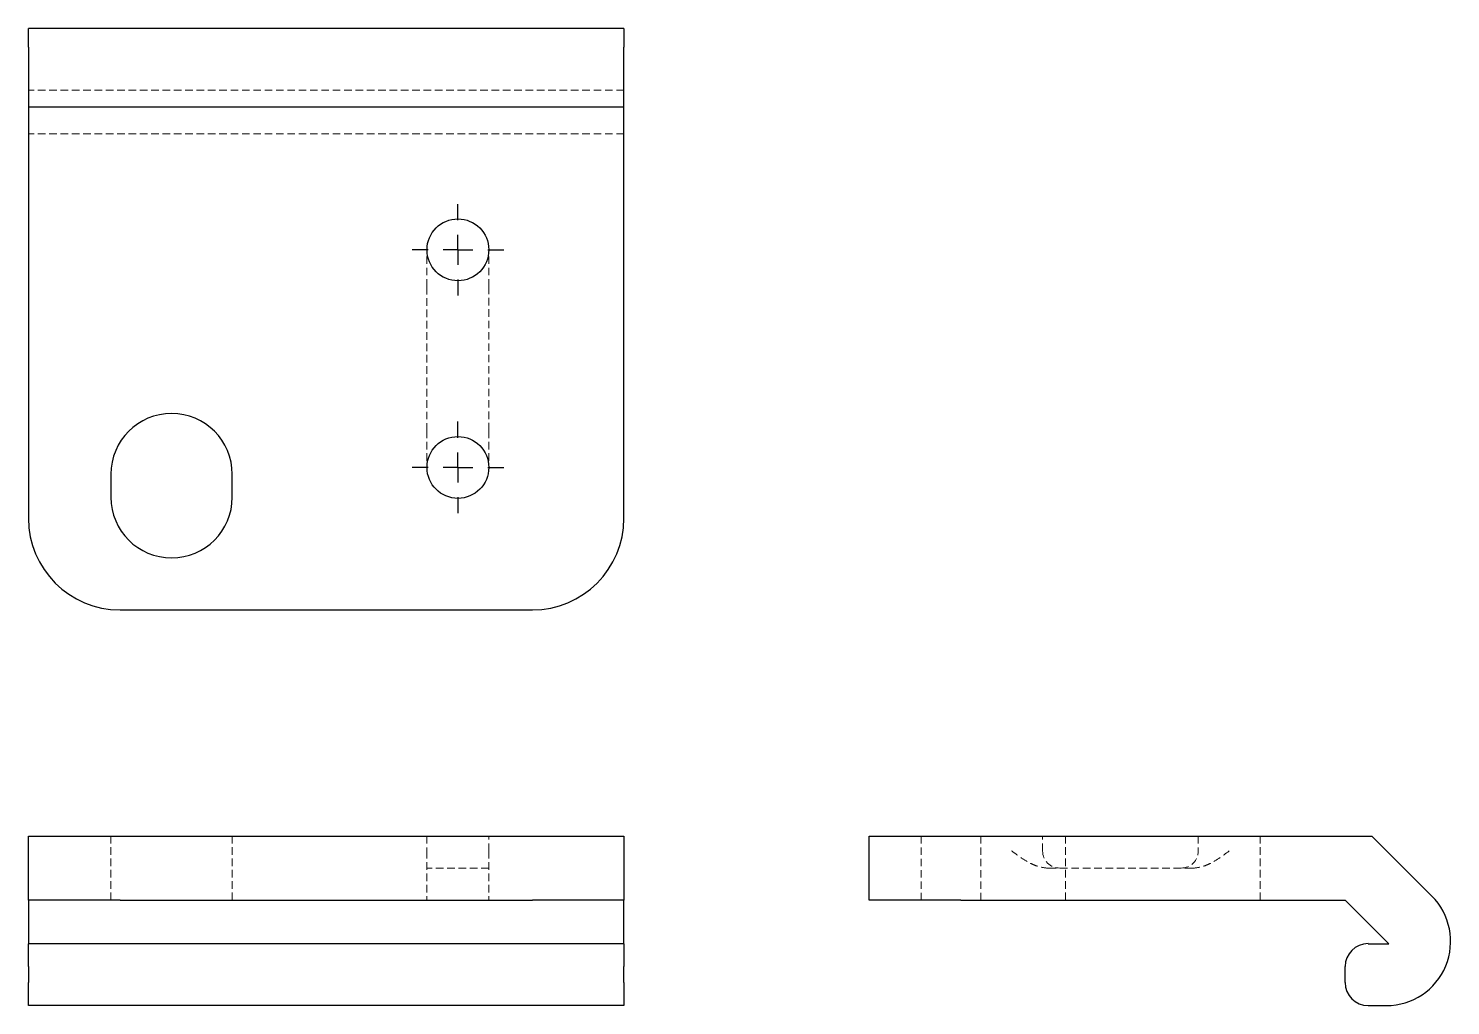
# Model space of a CAD drawing. Header units: millimetres. Extents: x 33 to 272, y 43 to 207.
import ezdxf

# ---------------------------------------------------------------- set-up
doc = ezdxf.new("R2010")
doc.units = ezdxf.units.MM
doc.linetypes.add('HIDDEN', pattern=[1.905, 1.27, -0.635])
doc.layers.add('10', color=7, linetype='Continuous')

# ---------------------------------------------------------------- blocks, each defined once
blk = doc.blocks.new('SW_CENTERMARKSYMBOL_0')
at = {"layer": '10', "color": 0}
for p, q in [((0, 5), (0, 7.69)), ((0, 0), (0, 2.5)), ((-5, 0), (-7.69, 0)), ((0, 0), (-2.5, 0)), ((0, 0), (0, -2.5)), ((0, 0), (2.5, 0)), ((5, 0), (7.69, 0)), ((0, -5), (0, -7.69))]:
    blk.add_line(p, q, dxfattribs=at)
blk = doc.blocks.new('SW_CENTERMARKSYMBOL_1')
at = {"layer": '10', "color": 0}
for p, q in [((0, 5), (0, 7.69)), ((0, 0), (0, 2.5)), ((-5, 0), (-7.69, 0)), ((0, 0), (-2.5, 0)), ((0, 0), (0, -2.5)), ((0, 0), (2.5, 0)), ((5, 0), (7.69, 0)), ((0, -5), (0, -7.69))]:
    blk.add_line(p, q, dxfattribs=at)

msp = doc.modelspace()

# ---------------------------------------------------------------- linework, layer by layer
at = {"color": 7, "linetype": 'Continuous', "lineweight": 25}
for p, q in [((133, 206.82), (33, 206.82)), ((33, 203.66), (33, 206.82)), ((133, 206.82), (133, 203.66)), ((33, 203.66), (33, 193.58)), ((133, 193.58), (133, 203.66)), ((133, 193.58), (33, 193.58)), ((33, 193.58), (33, 124.57)), ((133, 124.57), (133, 193.58)), ((46.85, 131.97), (46.85, 128.12)), ((67.23, 128.12), (67.23, 131.97)), ((48.38, 109.18), (117.62, 109.18)), ((33, 60.46), (33, 71.23)), ((33, 71.23), (48.38, 71.23)), ((48.38, 71.23), (117.62, 71.23)), ((117.62, 71.23), (133, 71.23)), ((133, 71.23), (133, 60.46)), ((174.18, 60.46), (174.18, 71.23)), ((174.18, 71.23), (189.57, 71.23)), ((189.57, 71.23), (258.58, 71.23)), ((258.58, 71.23), (268.66, 61.15)), ((48.38, 60.46), (33, 60.46)), ((33, 60.46), (33, 53.15)), ((48.38, 60.46), (117.62, 60.46)), ((133, 60.46), (117.62, 60.46)), ((133, 53.15), (133, 60.46)), ((189.57, 60.46), (174.18, 60.46)), ((189.57, 60.46), (254.12, 60.46)), ((261.43, 53.15), (254.12, 60.46)), ((133, 53.15), (33, 53.15)), ((33, 49.31), (33, 53.15)), ((133, 53.15), (133, 49.31)), ((257.97, 53.15), (261.43, 53.15)), ((33, 49.31), (33, 46.62)), ((133, 46.62), (133, 49.31)), ((254.12, 46.62), (254.12, 49.31)), ((33, 42.77), (33, 46.62)), ((133, 46.62), (133, 42.77)), ((133, 42.77), (33, 42.77)), ((257.97, 42.77), (261.05, 42.77))]:
    msp.add_line(p, q, dxfattribs=at)
at = {"color": 7, "linetype": 'HIDDEN', "lineweight": 18}
for p, q in [((133, 196.43), (33, 196.43)), ((133, 189.12), (33, 189.12)), ((99.92, 139.3), (99.92, 163.47)), ((110.31, 163.47), (110.31, 139.3)), ((46.85, 60.46), (46.85, 71.23)), ((67.23, 60.46), (67.23, 71.23)), ((99.92, 71.23), (99.92, 68.73)), ((110.31, 68.73), (110.31, 71.23)), ((182.93, 71.23), (182.93, 60.46)), ((192.92, 71.23), (192.92, 60.46)), ((203.31, 68.73), (203.31, 71.23)), ((207.16, 60.46), (207.16, 71.23)), ((229.46, 71.23), (229.46, 68.73)), ((239.85, 60.46), (239.85, 71.23)), ((99.92, 68.73), (99.92, 60.46)), ((110.31, 68.73), (110.31, 60.46)), ((110.31, 65.85), (99.92, 65.85)), ((228.47, 65.85), (204.3, 65.85))]:
    msp.add_line(p, q, dxfattribs=at)
at = {"color": 7, "linetype": 'Continuous', "lineweight": 25}
for centre in [(105.12, 169.65), (105.12, 133.11)]:
    msp.add_circle(centre, 5.19, dxfattribs=at)
for centre, radius, start, end in [((57.04, 131.97), 10.19, 0, 180), ((57.04, 128.12), 10.19, 180, 0), ((48.38, 124.57), 15.38, 180, 270), ((117.62, 124.57), 15.38, 270, 0), ((261.05, 53.54), 10.77, 270, 45), ((257.97, 49.31), 3.85, 90, 180), ((257.97, 46.62), 3.85, 180, 270)]:
    msp.add_arc(centre, radius, start, end, dxfattribs=at)
at = {"color": 7, "linetype": 'HIDDEN', "lineweight": 18}
for centre, start, end in [((206.19, 68.73), 180, 270), ((226.58, 68.73), 270, 0)]:
    msp.add_arc(centre, 2.88, start, end, dxfattribs=at)
for points in [[(99.92, 163.47), (99.92, 164.05), (99.92, 164.62), (99.92, 165.46), (99.92, 165.73), (99.92, 166.26), (99.92, 166.52), (99.92, 167.28), (99.92, 167.77), (99.92, 168.72), (99.92, 169.19), (99.92, 169.65)], [(110.31, 163.47), (110.31, 164.05), (110.31, 164.62), (110.31, 165.46), (110.31, 165.73), (110.31, 166.26), (110.31, 166.52), (110.31, 167.28), (110.31, 167.77), (110.31, 168.72), (110.31, 169.19), (110.31, 169.65)], [(99.92, 139.3), (99.92, 138.72), (99.92, 138.15), (99.92, 137.31), (99.92, 137.04), (99.92, 136.51), (99.92, 136.25), (99.92, 135.49), (99.92, 135), (99.92, 134.04), (99.92, 133.58), (99.92, 133.11)], [(110.31, 139.3), (110.31, 138.72), (110.31, 138.15), (110.31, 137.31), (110.31, 137.04), (110.31, 136.51), (110.31, 136.25), (110.31, 135.49), (110.31, 135), (110.31, 134.04), (110.31, 133.58), (110.31, 133.11)], [(204.3, 65.85), (203.72, 65.85), (203.15, 65.95), (202.31, 66.2), (202.04, 66.3), (201.51, 66.53), (201.25, 66.66), (200.49, 67.07), (200, 67.38), (199.04, 68.04), (198.58, 68.39), (198.11, 68.73)], [(228.47, 65.85), (229.05, 65.85), (229.62, 65.95), (230.46, 66.2), (230.73, 66.3), (231.26, 66.53), (231.52, 66.66), (232.28, 67.07), (232.77, 67.38), (233.72, 68.04), (234.19, 68.39), (234.65, 68.73)]]:
    msp.add_open_spline(points, degree=3, knots=[0, 0, 0, 0, 0.25, 0.25, 0.375, 0.375, 0.5, 0.5, 0.75, 0.75, 1, 1, 1, 1], dxfattribs=at)

# ---------------------------------------------------------------- block references
at = {"layer": '10'}
for name, p in [('SW_CENTERMARKSYMBOL_1', (105.12, 169.65)), ('SW_CENTERMARKSYMBOL_0', (105.12, 133.11))]:
    msp.add_blockref(name, p, dxfattribs=at)

doc.saveas('drawing.dxf')
